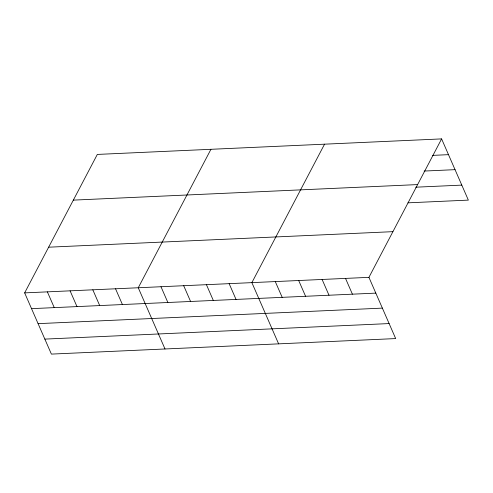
<?xml version="1.0" encoding="UTF-8"?>
<svg xmlns="http://www.w3.org/2000/svg" width="493" height="493" viewBox="0 0 493 493"><rect width="100%" height="100%" fill="white"/><g stroke="black" fill="none" stroke-linecap="round" stroke-linejoin="round"><path stroke-width="0.74" d="M441.605 138.897L368.93 277.349L395.676 338.574L51.395 354.103L24.65 292.885L97.324 154.426L441.605 138.897L468.35 200.115L407.933 202.839M210.936 149.305L138.262 287.758L165.007 348.976M324.548 144.178L251.874 282.631L278.619 343.855M432.632 155.375L448.494 154.66M424.085 171.059L455.045 169.66M73.34 200.121L417.62 184.585M415.728 187.192L461.799 185.115M48.634 247.196L392.909 231.661M24.65 292.885L368.93 277.349M31.54 308.649L375.814 293.119M38.09 323.648L382.371 308.119M44.845 339.104L389.119 323.568M345.519 278.409L352.403 294.173M322.108 279.463L328.991 295.227M298.696 280.523L305.58 296.287M275.285 281.577L282.175 297.341M229.153 283.66L236.036 299.424M206.431 284.683L213.315 300.447M183.704 285.712L190.594 301.476M160.983 286.735L167.873 302.499M115.541 288.787L122.424 304.551M92.82 289.81L99.703 305.574M70.092 290.833L76.982 306.603M47.371 291.862L54.261 307.626"/></g></svg>
